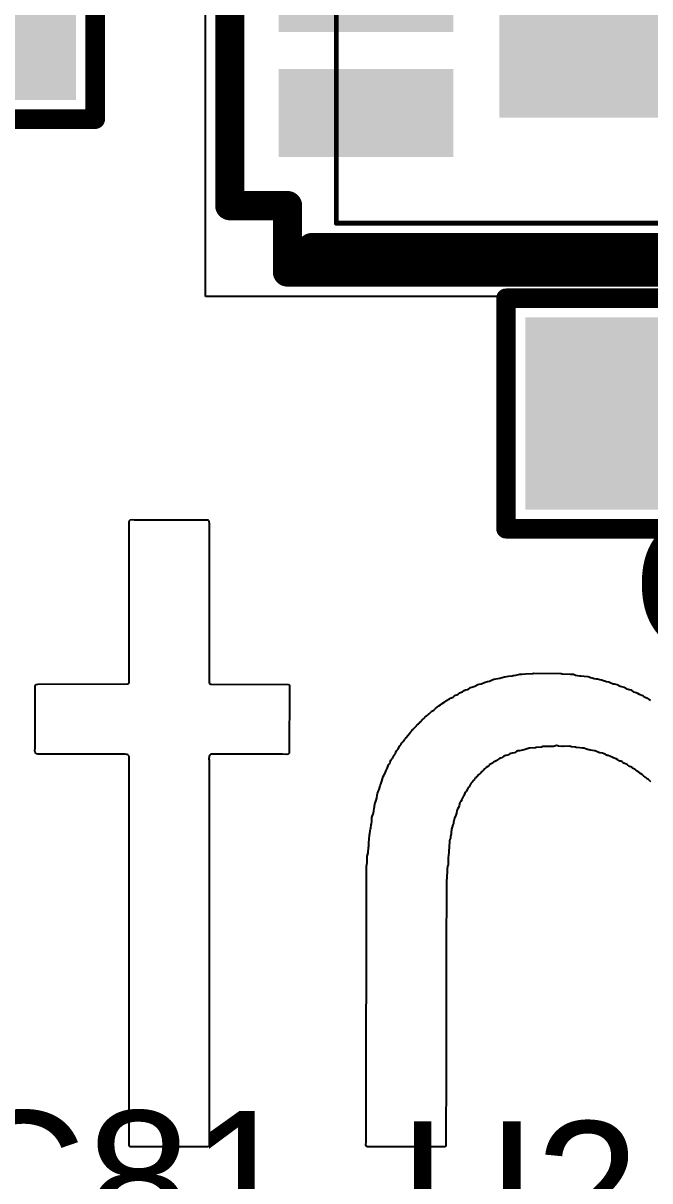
# Model space of a CAD drawing. Header units: inches. Extents: x -1.3 to 11.9, y -6.8 to 4.2.
# Drawn here: x 3.0089 to 3.1372, y 1.3427 to 1.58 of the extents above; entities that cross this region are included whole.
import ezdxf

# ---------------------------------------------------------------- set-up
doc = ezdxf.new("R2010")
doc.units = ezdxf.units.IN
doc.header["$MEASUREMENT"] = 0
for name, color, linetype in [('AB', 56, 'Continuous'), ('Bottom Overlay', 54, 'Continuous'), ('Mechanical 13', 56, 'Continuous'), ('POT_INFO', 56, 'Continuous'), ('TOP', 1, 'Continuous'), ('Top Overlay', 2, 'Continuous'), ('Top Paste', 8, 'Continuous'), ('Top Solder', 216, 'Continuous')]:
    doc.layers.add(name, color=color, linetype=linetype)
doc.styles.add('Arial', font='', dxfattribs={"height": 0.2})
doc.styles.get('Arial').set_extended_font_data('Arial')

# ---------------------------------------------------------------- blocks, each defined once
blk = doc.blocks.new('C0603_40')
at = {"layer": 'TOP'}
for points in [[(-0.04134, 0.01772), (-0.01378, 0.01772), (-0.01378, -0.01772), (-0.04134, -0.01772)], [(0.01378, 0.01772), (0.04134, 0.01772), (0.04134, -0.01772), (0.01378, -0.01772)]]:
    blk.add_hatch(color=1, dxfattribs=at).paths.add_polyline_path(points)
at = {"layer": 'Top Paste'}
for points in [[(-0.04134, 0.01772), (-0.01378, 0.01772), (-0.01378, -0.01772), (-0.04134, -0.01772)], [(0.01378, 0.01772), (0.04134, 0.01772), (0.04134, -0.01772), (0.01378, -0.01772)]]:
    blk.add_hatch(color=8, dxfattribs=at).paths.add_polyline_path(points)
at = {"layer": 'Top Solder'}
for points in [[(-0.04331, 0.01969), (-0.01181, 0.01969), (-0.01181, -0.01969), (-0.04331, -0.01969)], [(0.01181, 0.01969), (0.04331, 0.01969), (0.04331, -0.01969), (0.01181, -0.01969)]]:
    blk.add_hatch(color=216, dxfattribs=at).paths.add_polyline_path(points)
at = {"layer": 'Top Overlay'}
for points in [[(-0.04724, -0.02362, 0.004, 0.004, 0), (-0.04724, 0.02362, 0.004, 0.004, 0)], [(-0.04724, 0.02362, 0.004, 0.004, 0), (0.04724, 0.02362, 0.004, 0.004, 0)], [(0.04724, -0.02362, 0.004, 0.004, 0), (0.04724, 0.02362, 0.004, 0.004, 0)], [(-0.04724, -0.02362, 0.004, 0.004, 0), (0.04724, -0.02362, 0.004, 0.004, 0)]]:
    blk.add_lwpolyline(points, format="xyseb", dxfattribs=at)
for points in [[(-0.04824, 0.02362, 0.002, 0.002, 1), (-0.04624, 0.02362, 0.002, 0.002, 1)], [(-0.04824, 0.02362, 0.002, 0.002, 1), (-0.04624, 0.02362, 0.002, 0.002, 1)], [(0.04624, 0.02362, 0.002, 0.002, 1), (0.04824, 0.02362, 0.002, 0.002, 1)], [(0.04624, 0.02362, 0.002, 0.002, 1), (0.04824, 0.02362, 0.002, 0.002, 1)], [(-0.04824, -0.02362, 0.002, 0.002, 1), (-0.04624, -0.02362, 0.002, 0.002, 1)], [(-0.04824, -0.02362, 0.002, 0.002, 1), (-0.04624, -0.02362, 0.002, 0.002, 1)], [(0.04624, -0.02362, 0.002, 0.002, 1), (0.04824, -0.02362, 0.002, 0.002, 1)], [(0.04624, -0.02362, 0.002, 0.002, 1), (0.04824, -0.02362, 0.002, 0.002, 1)]]:
    blk.add_lwpolyline(points, format="xyseb", close=True, dxfattribs=at)
blk = doc.blocks.new('C0603_185')
at = {"layer": 'TOP'}
for points in [[(-0.04134, 0.01772), (-0.01378, 0.01772), (-0.01378, -0.01772), (-0.04134, -0.01772)], [(0.01378, 0.01772), (0.04134, 0.01772), (0.04134, -0.01772), (0.01378, -0.01772)]]:
    blk.add_hatch(color=1, dxfattribs=at).paths.add_polyline_path(points)
at = {"layer": 'Top Paste'}
for points in [[(-0.04134, 0.01772), (-0.01378, 0.01772), (-0.01378, -0.01772), (-0.04134, -0.01772)], [(0.01378, 0.01772), (0.04134, 0.01772), (0.04134, -0.01772), (0.01378, -0.01772)]]:
    blk.add_hatch(color=8, dxfattribs=at).paths.add_polyline_path(points)
at = {"layer": 'Top Solder'}
for points in [[(-0.04331, 0.01969), (-0.01181, 0.01969), (-0.01181, -0.01969), (-0.04331, -0.01969)], [(0.01181, 0.01969), (0.04331, 0.01969), (0.04331, -0.01969), (0.01181, -0.01969)]]:
    blk.add_hatch(color=216, dxfattribs=at).paths.add_polyline_path(points)
at = {"layer": 'Top Overlay'}
for points in [[(-0.04724, 0.02362, 0.004, 0.004, 0), (-0.04724, -0.02362, 0.004, 0.004, 0)], [(-0.04724, 0.02362, 0.004, 0.004, 0), (0.04724, 0.02362, 0.004, 0.004, 0)], [(0.04724, 0.02362, 0.004, 0.004, 0), (0.04724, -0.02362, 0.004, 0.004, 0)], [(-0.04724, -0.02362, 0.004, 0.004, 0), (0.04724, -0.02362, 0.004, 0.004, 0)]]:
    blk.add_lwpolyline(points, format="xyseb", dxfattribs=at)
for points in [[(-0.04824, 0.02362, 0.002, 0.002, 1), (-0.04624, 0.02362, 0.002, 0.002, 1)], [(-0.04824, 0.02362, 0.002, 0.002, 1), (-0.04624, 0.02362, 0.002, 0.002, 1)], [(0.04624, 0.02362, 0.002, 0.002, 1), (0.04824, 0.02362, 0.002, 0.002, 1)], [(0.04624, 0.02362, 0.002, 0.002, 1), (0.04824, 0.02362, 0.002, 0.002, 1)], [(-0.04824, -0.02362, 0.002, 0.002, 1), (-0.04624, -0.02362, 0.002, 0.002, 1)], [(-0.04824, -0.02362, 0.002, 0.002, 1), (-0.04624, -0.02362, 0.002, 0.002, 1)], [(0.04624, -0.02362, 0.002, 0.002, 1), (0.04824, -0.02362, 0.002, 0.002, 1)], [(0.04624, -0.02362, 0.002, 0.002, 1), (0.04824, -0.02362, 0.002, 0.002, 1)]]:
    blk.add_lwpolyline(points, format="xyseb", close=True, dxfattribs=at)
blk = doc.blocks.new('SO8_MUN12AD_DEA_318')
at = {"layer": 'TOP'}
for points in [[(-0.06881, 0.0474), (-0.033, 0.0474), (-0.033, 0.02937), (-0.06881, 0.02937)], [(0.033, 0.0474), (0.06881, 0.0474), (0.06881, 0.02937), (0.033, 0.02937)], [(-0.02362, 0.03937), (0.02362, 0.03937), (0.02362, -0.03937), (-0.02362, -0.03937)], [(-0.06881, 0.02181), (-0.033, 0.02181), (-0.033, 0.00378), (-0.06881, 0.00378)], [(0.033, 0.02181), (0.06881, 0.02181), (0.06881, 0.00378), (0.033, 0.00378)], [(-0.06881, -0.00378), (-0.033, -0.00378), (-0.033, -0.02181), (-0.06881, -0.02181)], [(0.033, -0.00378), (0.06881, -0.00378), (0.06881, -0.02181), (0.033, -0.02181)], [(-0.06881, -0.02937), (-0.033, -0.02937), (-0.033, -0.0474), (-0.06881, -0.0474)], [(0.033, -0.02937), (0.06881, -0.02937), (0.06881, -0.0474), (0.033, -0.0474)]]:
    blk.add_hatch(color=1, dxfattribs=at).paths.add_polyline_path(points)
at = {"layer": 'Top Paste'}
for points in [[(-0.06881, 0.0474), (-0.033, 0.0474), (-0.033, 0.02937), (-0.06881, 0.02937)], [(0.033, 0.0474), (0.06881, 0.0474), (0.06881, 0.02937), (0.033, 0.02937)], [(-0.02362, 0.03937), (0.02362, 0.03937), (0.02362, -0.03937), (-0.02362, -0.03937)], [(-0.06881, 0.02181), (-0.033, 0.02181), (-0.033, 0.00378), (-0.06881, 0.00378)], [(0.033, 0.02181), (0.06881, 0.02181), (0.06881, 0.00378), (0.033, 0.00378)], [(-0.06881, -0.00378), (-0.033, -0.00378), (-0.033, -0.02181), (-0.06881, -0.02181)], [(0.033, -0.00378), (0.06881, -0.00378), (0.06881, -0.02181), (0.033, -0.02181)], [(-0.06881, -0.02937), (-0.033, -0.02937), (-0.033, -0.0474), (-0.06881, -0.0474)], [(0.033, -0.02937), (0.06881, -0.02937), (0.06881, -0.0474), (0.033, -0.0474)]]:
    blk.add_hatch(color=8, dxfattribs=at).paths.add_polyline_path(points)
at = {"layer": 'Top Solder'}
for points in [[(-0.06881, 0.0474), (-0.033, 0.0474), (-0.033, 0.02937), (-0.06881, 0.02937)], [(0.033, 0.0474), (0.06881, 0.0474), (0.06881, 0.02937), (0.033, 0.02937)], [(-0.02362, 0.03937), (0.02362, 0.03937), (0.02362, -0.03937), (-0.02362, -0.03937)], [(-0.06881, 0.02181), (-0.033, 0.02181), (-0.033, 0.00378), (-0.06881, 0.00378)], [(0.033, 0.02181), (0.06881, 0.02181), (0.06881, 0.00378), (0.033, 0.00378)], [(-0.06881, -0.00378), (-0.033, -0.00378), (-0.033, -0.02181), (-0.06881, -0.02181)], [(0.033, -0.00378), (0.06881, -0.00378), (0.06881, -0.02181), (0.033, -0.02181)], [(-0.06881, -0.02937), (-0.033, -0.02937), (-0.033, -0.0474), (-0.06881, -0.0474)], [(0.033, -0.02937), (0.06881, -0.02937), (0.06881, -0.0474), (0.033, -0.0474)]]:
    blk.add_hatch(color=216, dxfattribs=at).paths.add_polyline_path(points)
at = {"layer": 'AB'}
for p, q in [((-0.08381, -0.076), (-0.08381, 0.076)), ((-0.08381, 0.076), (0.08381, 0.076)), ((0.08381, 0.076), (0.08381, -0.076)), ((0.08381, -0.076), (-0.08381, -0.076))]:
    blk.add_line(p, q, dxfattribs=at)
at = {"layer": 'Mechanical 13'}
for points, format in [([(-0.057, 0.061, 0.001, 0.001, 0), (0.057, 0.061, 0.001, 0.001, 0)], "xyseb"), ([(-0.057, -0.061, 0.001, 0.001, 0), (-0.057, 0.061, 0.001, 0.001, 0)], "xyseb"), ([(0.012, 0.061, -1), (-0.012, 0.061)], "xyb"), ([(0.057, -0.061, 0.001, 0.001, 0), (0.057, 0.061, 0.001, 0.001, 0)], "xyseb"), ([(-0.057, -0.061, 0.001, 0.001, 0), (0.057, -0.061, 0.001, 0.001, 0)], "xyseb")]:
    blk.add_lwpolyline(points, format=format, dxfattribs=at)
for points, format in [([(-0.05725, 0.061, 0.0005, 0.0005, 1), (-0.05675, 0.061, 0.0005, 0.0005, 1)], "xyseb"), ([(-0.05725, 0.061, 0.0005, 0.0005, 1), (-0.05675, 0.061, 0.0005, 0.0005, 1)], "xyseb"), ([(-0.012, 0.061, 1), (-0.012, 0.061, 1)], "xyb"), ([(0.012, 0.061, 1), (0.012, 0.061, 1)], "xyb"), ([(0.05675, 0.061, 0.0005, 0.0005, 1), (0.05725, 0.061, 0.0005, 0.0005, 1)], "xyseb"), ([(0.05675, 0.061, 0.0005, 0.0005, 1), (0.05725, 0.061, 0.0005, 0.0005, 1)], "xyseb"), ([(-0.03, 0.03839, 1), (-0.036, 0.03839, 1)], "xyb"), ([(-0.036, 0.03839, 1), (-0.036, 0.03839, 1)], "xyb"), ([(-0.03, 0.03839, 1), (-0.03, 0.03839, 1)], "xyb"), ([(-0.05725, -0.061, 0.0005, 0.0005, 1), (-0.05675, -0.061, 0.0005, 0.0005, 1)], "xyseb"), ([(-0.05725, -0.061, 0.0005, 0.0005, 1), (-0.05675, -0.061, 0.0005, 0.0005, 1)], "xyseb"), ([(0.05675, -0.061, 0.0005, 0.0005, 1), (0.05725, -0.061, 0.0005, 0.0005, 1)], "xyseb"), ([(0.05675, -0.061, 0.0005, 0.0005, 1), (0.05725, -0.061, 0.0005, 0.0005, 1)], "xyseb")]:
    blk.add_lwpolyline(points, format=format, close=True, dxfattribs=at)
at = {"layer": 'POT_INFO'}
for p, q in [((-0.067, 0.0574), (-0.067, 0.071)), ((-0.067, 0.071), (0.067, 0.071)), ((0.067, 0.071), (0.067, 0.0574)), ((-0.07881, -0.0574), (-0.07881, 0.0574)), ((-0.07881, 0.0574), (-0.067, 0.0574)), ((0.067, 0.0574), (0.07881, 0.0574)), ((0.07881, 0.0574), (0.07881, -0.0574)), ((-0.067, -0.0574), (-0.07881, -0.0574)), ((-0.067, -0.071), (-0.067, -0.0574)), ((0.07881, -0.0574), (0.067, -0.0574)), ((0.067, -0.0574), (0.067, -0.071)), ((0.067, -0.071), (-0.067, -0.071))]:
    blk.add_line(p, q, dxfattribs=at)
for points in [[(-0.067, 0.0574, 0.006, 0.006, 0), (-0.067, 0.071, 0.006, 0.006, 0)], [(-0.067, 0.071, 0.006, 0.006, 0), (0.067, 0.071, 0.006, 0.006, 0)], [(0.067, 0.0574, 0.006, 0.006, 0), (0.067, 0.071, 0.006, 0.006, 0)], [(-0.07881, -0.0574, 0.006, 0.006, 0), (-0.07881, 0.0574, 0.006, 0.006, 0)], [(-0.07881, 0.0574, 0.006, 0.006, 0), (-0.067, 0.0574, 0.006, 0.006, 0)], [(0.067, 0.0574, 0.006, 0.006, 0), (0.07881, 0.0574, 0.006, 0.006, 0)], [(0.07881, -0.0574, 0.006, 0.006, 0), (0.07881, 0.0574, 0.006, 0.006, 0)], [(-0.07881, -0.0574, 0.006, 0.006, 0), (-0.067, -0.0574, 0.006, 0.006, 0)], [(-0.067, -0.071, 0.006, 0.006, 0), (-0.067, -0.0574, 0.006, 0.006, 0)], [(0.067, -0.0574, 0.006, 0.006, 0), (0.07881, -0.0574, 0.006, 0.006, 0)], [(0.067, -0.071, 0.006, 0.006, 0), (0.067, -0.0574, 0.006, 0.006, 0)], [(-0.067, -0.071, 0.006, 0.006, 0), (0.067, -0.071, 0.006, 0.006, 0)]]:
    blk.add_lwpolyline(points, format="xyseb", dxfattribs=at)
for points in [[(-0.0685, 0.071, 0.003, 0.003, 1), (-0.0655, 0.071, 0.003, 0.003, 1)], [(-0.0685, 0.071, 0.003, 0.003, 1), (-0.0655, 0.071, 0.003, 0.003, 1)], [(0.0655, 0.071, 0.003, 0.003, 1), (0.0685, 0.071, 0.003, 0.003, 1)], [(0.0655, 0.071, 0.003, 0.003, 1), (0.0685, 0.071, 0.003, 0.003, 1)], [(-0.08031, 0.0574, 0.003, 0.003, 1), (-0.07731, 0.0574, 0.003, 0.003, 1)], [(-0.08031, 0.0574, 0.003, 0.003, 1), (-0.07731, 0.0574, 0.003, 0.003, 1)], [(-0.0685, 0.0574, 0.003, 0.003, 1), (-0.0655, 0.0574, 0.003, 0.003, 1)], [(-0.0685, 0.0574, 0.003, 0.003, 1), (-0.0655, 0.0574, 0.003, 0.003, 1)], [(0.0655, 0.0574, 0.003, 0.003, 1), (0.0685, 0.0574, 0.003, 0.003, 1)], [(0.0655, 0.0574, 0.003, 0.003, 1), (0.0685, 0.0574, 0.003, 0.003, 1)], [(0.07731, 0.0574, 0.003, 0.003, 1), (0.08031, 0.0574, 0.003, 0.003, 1)], [(0.07731, 0.0574, 0.003, 0.003, 1), (0.08031, 0.0574, 0.003, 0.003, 1)], [(-0.08031, -0.0574, 0.003, 0.003, 1), (-0.07731, -0.0574, 0.003, 0.003, 1)], [(-0.08031, -0.0574, 0.003, 0.003, 1), (-0.07731, -0.0574, 0.003, 0.003, 1)], [(-0.0685, -0.0574, 0.003, 0.003, 1), (-0.0655, -0.0574, 0.003, 0.003, 1)], [(-0.0685, -0.0574, 0.003, 0.003, 1), (-0.0655, -0.0574, 0.003, 0.003, 1)], [(0.0655, -0.0574, 0.003, 0.003, 1), (0.0685, -0.0574, 0.003, 0.003, 1)], [(0.0655, -0.0574, 0.003, 0.003, 1), (0.0685, -0.0574, 0.003, 0.003, 1)], [(0.07731, -0.0574, 0.003, 0.003, 1), (0.08031, -0.0574, 0.003, 0.003, 1)], [(0.07731, -0.0574, 0.003, 0.003, 1), (0.08031, -0.0574, 0.003, 0.003, 1)], [(-0.0685, -0.071, 0.003, 0.003, 1), (-0.0655, -0.071, 0.003, 0.003, 1)], [(-0.0685, -0.071, 0.003, 0.003, 1), (-0.0655, -0.071, 0.003, 0.003, 1)], [(0.0655, -0.071, 0.003, 0.003, 1), (0.0685, -0.071, 0.003, 0.003, 1)], [(0.0655, -0.071, 0.003, 0.003, 1), (0.0685, -0.071, 0.003, 0.003, 1)]]:
    blk.add_lwpolyline(points, format="xyseb", close=True, dxfattribs=at)
at = {"layer": 'Top Overlay'}
for points in [[(-0.062, 0.066, 0.006, 0.006, 0), (0.062, 0.066, 0.006, 0.006, 0)], [(-0.062, -0.066, 0.006, 0.006, 0), (0.062, -0.066, 0.006, 0.006, 0)]]:
    blk.add_lwpolyline(points, format="xyseb", dxfattribs=at)
for points in [[(-0.0635, 0.066, 0.003, 0.003, 1), (-0.0605, 0.066, 0.003, 0.003, 1)], [(0.0605, 0.066, 0.003, 0.003, 1), (0.0635, 0.066, 0.003, 0.003, 1)], [(-0.0924, 0.03839, 0.006, 0.006, 1), (-0.1004, 0.03839, 0.006, 0.006, 1)], [(-0.1019, 0.03839, 0.003, 0.003, 1), (-0.0989, 0.03839, 0.003, 0.003, 1)], [(-0.0939, 0.03839, 0.003, 0.003, 1), (-0.0909, 0.03839, 0.003, 0.003, 1)], [(-0.0635, -0.066, 0.003, 0.003, 1), (-0.0605, -0.066, 0.003, 0.003, 1)], [(0.0605, -0.066, 0.003, 0.003, 1), (0.0635, -0.066, 0.003, 0.003, 1)]]:
    blk.add_lwpolyline(points, format="xyseb", close=True, dxfattribs=at)

msp = doc.modelspace()

# ---------------------------------------------------------------- linework, layer by layer
at = {"layer": 'Bottom Overlay'}
for p, q in [((3.03065, 1.47806), (3.0308, 1.4782)), ((3.0308, 1.4782), (3.03119, 1.47826)), ((3.03119, 1.47826), (3.03159, 1.4782)), ((3.03159, 1.4782), (3.04668, 1.47823)), ((3.04668, 1.47823), (3.04685, 1.47812)), ((3.03054, 1.47761), (3.0306, 1.47778)), ((3.03057, 1.47695), (3.03054, 1.47761)), ((3.03054, 1.44585), (3.03057, 1.47695)), ((3.0306, 1.47778), (3.03065, 1.47806)), ((3.04685, 1.47812), (3.0469, 1.47789)), ((3.0469, 1.47789), (3.04696, 1.47749)), ((3.04696, 1.47749), (3.04693, 1.44485)), ((3.0306, 1.44511), (3.03054, 1.44585)), ((3.03054, 1.44471), (3.0306, 1.44511)), ((3.10287, 1.44465), (3.10349, 1.44494)), ((3.10349, 1.44494), (3.10397, 1.44508)), ((3.10397, 1.44508), (3.1044, 1.44516)), ((3.1044, 1.44516), (3.10468, 1.44528)), ((3.10468, 1.44528), (3.10528, 1.44553)), ((3.10528, 1.44553), (3.1065, 1.44573)), ((3.1065, 1.44573), (3.10696, 1.4459)), ((3.10696, 1.4459), (3.10744, 1.44605)), ((3.10744, 1.44605), (3.10824, 1.44616)), ((3.10824, 1.44616), (3.109, 1.44624)), ((3.109, 1.44624), (3.10923, 1.4463)), ((3.10923, 1.4463), (3.1098, 1.44636)), ((3.1098, 1.44636), (3.11002, 1.44641)), ((3.11002, 1.44641), (3.11031, 1.44653)), ((3.11031, 1.44653), (3.11062, 1.44661)), ((3.11062, 1.44661), (3.11099, 1.44658)), ((3.11099, 1.44658), (3.11176, 1.44667)), ((3.11176, 1.44667), (3.11329, 1.44673)), ((3.11329, 1.44673), (3.11346, 1.44678)), ((3.11346, 1.44678), (3.11909, 1.44673)), ((3.11909, 1.44673), (3.11926, 1.44667)), ((3.11926, 1.44667), (3.1209, 1.44661)), ((3.1209, 1.44661), (3.12096, 1.44656)), ((3.12096, 1.44656), (3.12113, 1.44661)), ((3.12113, 1.44661), (3.12159, 1.44656)), ((3.12159, 1.44656), (3.12198, 1.44639)), ((3.12198, 1.44639), (3.12238, 1.44633)), ((3.12238, 1.44633), (3.12289, 1.44627)), ((3.12289, 1.44627), (3.12306, 1.44622)), ((3.12306, 1.44622), (3.1238, 1.44616)), ((3.1238, 1.44616), (3.12451, 1.44607)), ((3.12451, 1.44607), (3.1248, 1.44602)), ((3.1248, 1.44602), (3.12508, 1.4459)), ((3.12508, 1.4459), (3.12539, 1.44582)), ((3.12539, 1.44582), (3.12585, 1.4457)), ((3.12585, 1.4457), (3.12625, 1.44565)), ((3.12625, 1.44565), (3.12647, 1.44559)), ((3.12647, 1.44559), (3.12701, 1.44551)), ((3.12701, 1.44551), (3.1273, 1.44539)), ((3.1273, 1.44539), (3.12812, 1.44514)), ((3.12812, 1.44514), (3.12835, 1.44508)), ((3.12835, 1.44508), (3.12883, 1.44499)), ((3.12883, 1.44499), (3.12911, 1.44488)), ((3.01131, 1.44428), (3.01148, 1.44445)), ((3.01134, 1.43142), (3.01131, 1.44428)), ((3.01148, 1.44445), (3.01188, 1.44451)), ((3.01188, 1.44451), (3.03034, 1.44457)), ((3.03034, 1.44457), (3.03054, 1.44471)), ((3.04693, 1.44485), (3.04702, 1.44465)), ((3.04702, 1.44465), (3.0471, 1.44457)), ((3.0471, 1.44457), (3.04733, 1.44451)), ((3.04733, 1.44451), (3.06324, 1.44445)), ((3.06324, 1.44445), (3.06338, 1.44431)), ((3.06338, 1.4438), (3.06332, 1.43039)), ((3.06338, 1.44431), (3.06344, 1.44397)), ((3.06344, 1.44397), (3.06338, 1.4438)), ((3.09795, 1.44247), (3.09824, 1.44275)), ((3.09824, 1.44275), (3.09863, 1.44292)), ((3.09863, 1.44292), (3.09886, 1.44298)), ((3.09886, 1.44298), (3.09917, 1.44323)), ((3.09917, 1.44323), (3.09949, 1.44337)), ((3.09949, 1.44337), (3.09985, 1.44346)), ((3.09985, 1.44346), (3.10014, 1.44357)), ((3.10014, 1.44357), (3.10034, 1.44372)), ((3.10034, 1.44372), (3.10045, 1.44383)), ((3.10045, 1.44383), (3.10074, 1.44394)), ((3.10074, 1.44394), (3.10139, 1.44409)), ((3.10139, 1.44409), (3.10196, 1.44443)), ((3.10196, 1.44443), (3.10227, 1.44451)), ((3.10227, 1.44451), (3.10264, 1.4446)), ((3.10264, 1.4446), (3.10287, 1.44465)), ((3.12911, 1.44488), (3.12971, 1.44462)), ((3.12971, 1.44462), (3.12994, 1.44457)), ((3.12994, 1.44457), (3.13054, 1.44443)), ((3.13054, 1.44443), (3.13116, 1.44414)), ((3.13116, 1.44414), (3.13144, 1.44403)), ((3.13144, 1.44403), (3.13167, 1.44397)), ((3.13167, 1.44397), (3.13196, 1.44391)), ((3.13196, 1.44391), (3.13224, 1.4438)), ((3.13224, 1.4438), (3.13238, 1.44366)), ((3.13238, 1.44366), (3.1325, 1.4436)), ((3.1325, 1.4436), (3.13278, 1.44349)), ((3.13278, 1.44349), (3.13301, 1.44343)), ((3.13301, 1.44343), (3.13332, 1.44335)), ((3.13332, 1.44335), (3.13352, 1.44326)), ((3.13352, 1.44326), (3.13363, 1.44315)), ((3.13363, 1.44315), (3.13374, 1.44309)), ((3.13374, 1.44309), (3.13386, 1.44298)), ((3.13386, 1.44298), (3.13417, 1.44289)), ((3.13417, 1.44289), (3.1344, 1.44284)), ((3.1344, 1.44284), (3.13468, 1.44272)), ((3.13468, 1.44272), (3.13502, 1.44249)), ((3.09397, 1.44008), (3.09437, 1.44031)), ((3.09437, 1.44031), (3.0946, 1.44053)), ((3.0946, 1.44053), (3.09471, 1.44059)), ((3.09471, 1.44059), (3.09522, 1.44088)), ((3.09522, 1.44088), (3.09545, 1.4411)), ((3.09545, 1.4411), (3.09619, 1.4415)), ((3.09619, 1.4415), (3.09636, 1.44167)), ((3.09636, 1.44167), (3.09693, 1.4419)), ((3.09693, 1.4419), (3.09713, 1.44204)), ((3.09713, 1.44204), (3.09718, 1.44215)), ((3.09718, 1.44215), (3.09744, 1.4423)), ((3.09744, 1.4423), (3.09767, 1.44235)), ((3.09767, 1.44235), (3.09795, 1.44247)), ((3.13502, 1.44249), (3.13576, 1.44221)), ((3.13576, 1.44221), (3.13585, 1.44213)), ((3.13585, 1.44213), (3.13593, 1.4421)), ((3.13593, 1.4421), (3.13596, 1.44201)), ((3.13596, 1.44201), (3.13607, 1.44195)), ((3.13607, 1.44195), (3.13659, 1.44173)), ((3.13659, 1.44173), (3.1367, 1.44167)), ((3.1367, 1.44167), (3.1371, 1.44139)), ((3.1371, 1.44139), (3.13738, 1.44127)), ((3.09116, 1.43772), (3.09122, 1.43784)), ((3.09122, 1.43784), (3.09136, 1.43798)), ((3.09136, 1.43798), (3.09147, 1.43803)), ((3.09147, 1.43803), (3.09159, 1.43815)), ((3.09159, 1.43815), (3.0917, 1.4382)), ((3.0917, 1.4382), (3.09199, 1.43849)), ((3.09199, 1.43849), (3.0921, 1.43855)), ((3.0921, 1.43855), (3.09255, 1.439)), ((3.09255, 1.439), (3.09295, 1.43923)), ((3.09295, 1.43923), (3.09329, 1.43957)), ((3.09329, 1.43957), (3.09369, 1.4398)), ((3.09369, 1.4398), (3.09397, 1.44008)), ((3.08875, 1.43531), (3.089, 1.43556)), ((3.089, 1.43556), (3.08906, 1.43568)), ((3.08906, 1.43568), (3.0892, 1.43582)), ((3.0892, 1.43582), (3.08932, 1.43588)), ((3.08932, 1.43588), (3.08951, 1.43607)), ((3.08951, 1.43607), (3.08957, 1.43619)), ((3.08957, 1.43619), (3.08971, 1.43633)), ((3.08971, 1.43633), (3.08983, 1.43639)), ((3.08983, 1.43639), (3.09008, 1.43664)), ((3.09008, 1.43664), (3.09014, 1.43676)), ((3.09014, 1.43676), (3.09028, 1.4369)), ((3.09028, 1.4369), (3.0904, 1.43695)), ((3.0904, 1.43695), (3.09059, 1.43715)), ((3.09059, 1.43715), (3.09065, 1.43727)), ((3.09065, 1.43727), (3.09085, 1.43747)), ((3.09085, 1.43747), (3.09096, 1.43752)), ((3.09096, 1.43752), (3.09116, 1.43772)), ((3.08673, 1.43278), (3.08696, 1.43318)), ((3.08696, 1.43318), (3.08724, 1.43346)), ((3.08724, 1.43346), (3.0873, 1.43357)), ((3.0873, 1.43357), (3.0877, 1.43409)), ((3.0877, 1.43409), (3.08787, 1.43426)), ((3.08787, 1.43426), (3.08792, 1.43437)), ((3.08792, 1.43437), (3.08818, 1.43468)), ((3.08818, 1.43468), (3.08838, 1.43488)), ((3.08838, 1.43488), (3.08844, 1.43499)), ((3.08844, 1.43499), (3.08863, 1.43525)), ((3.08863, 1.43525), (3.08875, 1.43531)), ((3.01128, 1.43085), (3.01134, 1.43142)), ((3.01134, 1.43062), (3.01128, 1.43085)), ((3.08514, 1.43045), (3.08542, 1.43096)), ((3.08542, 1.43096), (3.08559, 1.43113)), ((3.08559, 1.43113), (3.08599, 1.43187)), ((3.08599, 1.43187), (3.08622, 1.4321)), ((3.08622, 1.4321), (3.08645, 1.43249)), ((3.08645, 1.43249), (3.08673, 1.43278)), ((3.10991, 1.43073), (3.10949, 1.43048)), ((3.1102, 1.43085), (3.10991, 1.43073)), ((3.11054, 1.4309), (3.1102, 1.43085)), ((3.11119, 1.43099), (3.11054, 1.4309)), ((3.11167, 1.43113), (3.11119, 1.43099)), ((3.11213, 1.4313), (3.11167, 1.43113)), ((3.1125, 1.43139), (3.11213, 1.4313)), ((3.11267, 1.43144), (3.1125, 1.43139)), ((3.1138, 1.4315), (3.11267, 1.43144)), ((3.11397, 1.43156), (3.1138, 1.4315)), ((3.115, 1.43161), (3.11397, 1.43156)), ((3.11528, 1.43173), (3.115, 1.43161)), ((3.1175, 1.43178), (3.11528, 1.43173)), ((3.11789, 1.4319), (3.1175, 1.43178)), ((3.11812, 1.43196), (3.11789, 1.4319)), ((3.11835, 1.4319), (3.11812, 1.43196)), ((3.11852, 1.43184), (3.11835, 1.4319)), ((3.1192, 1.43178), (3.11852, 1.43184)), ((3.11937, 1.43184), (3.1192, 1.43178)), ((3.11954, 1.43178), (3.11937, 1.43184)), ((3.12079, 1.43184), (3.11954, 1.43178)), ((3.12119, 1.43167), (3.12079, 1.43184)), ((3.12198, 1.43161), (3.12119, 1.43167)), ((3.12215, 1.43156), (3.12198, 1.43161)), ((3.12289, 1.4315), (3.12215, 1.43156)), ((3.12346, 1.43144), (3.12289, 1.4315)), ((3.12369, 1.43139), (3.12346, 1.43144)), ((3.12448, 1.43116), (3.12369, 1.43139)), ((3.1248, 1.43107), (3.12448, 1.43116)), ((3.12502, 1.43102), (3.1248, 1.43107)), ((3.12596, 1.43088), (3.12502, 1.43102)), ((3.12619, 1.43082), (3.12596, 1.43088)), ((3.12679, 1.43051), (3.12619, 1.43082)), ((3.01139, 1.43045), (3.01134, 1.43062)), ((3.01145, 1.43034), (3.01139, 1.43045)), ((3.01154, 1.43031), (3.01145, 1.43034)), ((3.01162, 1.43022), (3.01154, 1.43031)), ((3.01185, 1.43017), (3.01162, 1.43022)), ((3.02972, 1.43019), (3.01185, 1.43017)), ((3.03011, 1.43014), (3.02972, 1.43019)), ((3.03029, 1.43008), (3.03011, 1.43014)), ((3.03054, 1.42977), (3.03029, 1.43008)), ((3.0306, 1.4292), (3.03054, 1.42977)), ((3.03054, 1.42903), (3.0306, 1.4292)), ((3.03057, 1.35088), (3.03054, 1.42903)), ((3.04696, 1.42977), (3.0469, 1.42914)), ((3.0469, 1.42914), (3.04696, 1.42897)), ((3.04696, 1.42897), (3.04693, 1.35054)), ((3.04707, 1.43005), (3.04696, 1.42977)), ((3.04727, 1.43019), (3.04707, 1.43005)), ((3.04787, 1.43017), (3.04727, 1.43019)), ((3.04841, 1.43019), (3.04787, 1.43017)), ((3.04847, 1.43019), (3.04841, 1.43019)), ((3.06199, 1.43019), (3.04847, 1.43019)), ((3.0629, 1.43014), (3.06199, 1.43019)), ((3.06312, 1.43019), (3.0629, 1.43014)), ((3.06332, 1.43039), (3.06312, 1.43019)), ((3.08395, 1.42829), (3.08406, 1.42857)), ((3.08406, 1.42857), (3.0842, 1.42894)), ((3.0842, 1.42894), (3.08429, 1.42903)), ((3.08429, 1.42903), (3.08434, 1.42914)), ((3.08434, 1.42914), (3.08452, 1.42931)), ((3.08452, 1.42931), (3.08463, 1.4296)), ((3.08463, 1.4296), (3.08486, 1.42999)), ((3.08486, 1.42999), (3.08503, 1.43017)), ((3.08503, 1.43017), (3.08514, 1.43045)), ((3.105, 1.42832), (3.10471, 1.42821)), ((3.10522, 1.42855), (3.105, 1.42832)), ((3.10574, 1.42883), (3.10522, 1.42855)), ((3.10602, 1.429), (3.10574, 1.42883)), ((3.10642, 1.42928), (3.10602, 1.429)), ((3.10664, 1.42934), (3.10642, 1.42928)), ((3.10693, 1.42946), (3.10664, 1.42934)), ((3.10704, 1.42957), (3.10693, 1.42946)), ((3.10724, 1.42971), (3.10704, 1.42957)), ((3.10752, 1.42982), (3.10724, 1.42971)), ((3.10775, 1.42988), (3.10752, 1.42982)), ((3.10812, 1.42997), (3.10775, 1.42988)), ((3.10852, 1.43025), (3.10812, 1.42997)), ((3.10872, 1.43034), (3.10852, 1.43025)), ((3.109, 1.43039), (3.10872, 1.43034)), ((3.10949, 1.43048), (3.109, 1.43039)), ((3.12701, 1.43045), (3.12679, 1.43051)), ((3.1275, 1.43036), (3.12701, 1.43045)), ((3.12789, 1.43025), (3.1275, 1.43036)), ((3.12849, 1.42994), (3.12789, 1.43025)), ((3.12872, 1.42988), (3.12849, 1.42994)), ((3.12903, 1.4298), (3.12872, 1.42988)), ((3.12965, 1.42951), (3.12903, 1.4298)), ((3.12974, 1.42943), (3.12965, 1.42951)), ((3.13011, 1.42928), (3.12974, 1.42943)), ((3.13034, 1.42923), (3.13011, 1.42928)), ((3.13068, 1.429), (3.13034, 1.42923)), ((3.13107, 1.42877), (3.13068, 1.429)), ((3.1313, 1.42872), (3.13107, 1.42877)), ((3.13159, 1.4286), (3.1313, 1.42872)), ((3.1317, 1.42849), (3.13159, 1.4286)), ((3.1319, 1.42835), (3.1317, 1.42849)), ((3.13227, 1.42821), (3.1319, 1.42835)), ((3.08275, 1.42579), (3.08298, 1.4263)), ((3.08298, 1.4263), (3.08312, 1.42667)), ((3.08312, 1.42667), (3.08344, 1.42727)), ((3.08344, 1.42727), (3.08369, 1.42798)), ((3.08369, 1.42798), (3.08378, 1.42806)), ((3.08378, 1.42806), (3.08383, 1.42818)), ((3.08383, 1.42818), (3.08395, 1.42829)), ((3.10221, 1.42599), (3.1021, 1.42593)), ((3.10253, 1.4263), (3.10221, 1.42599)), ((3.10258, 1.42642), (3.10253, 1.4263)), ((3.10267, 1.4265), (3.10258, 1.42642)), ((3.10278, 1.42656), (3.10267, 1.4265)), ((3.10309, 1.42687), (3.10278, 1.42656)), ((3.10315, 1.42698), (3.10309, 1.42687)), ((3.10324, 1.42707), (3.10315, 1.42698)), ((3.10335, 1.42713), (3.10324, 1.42707)), ((3.10346, 1.42724), (3.10335, 1.42713)), ((3.10358, 1.4273), (3.10346, 1.42724)), ((3.10372, 1.42744), (3.10358, 1.4273)), ((3.10403, 1.42769), (3.10372, 1.42744)), ((3.10414, 1.42775), (3.10403, 1.42769)), ((3.10429, 1.42789), (3.10414, 1.42775)), ((3.10434, 1.42801), (3.10429, 1.42789)), ((3.10471, 1.42821), (3.10434, 1.42801)), ((3.13255, 1.42809), (3.13227, 1.42821)), ((3.13272, 1.42792), (3.13255, 1.42809)), ((3.13312, 1.42769), (3.13272, 1.42792)), ((3.13352, 1.42752), (3.13312, 1.42769)), ((3.1336, 1.42744), (3.13352, 1.42752)), ((3.13366, 1.42732), (3.1336, 1.42744)), ((3.1338, 1.42724), (3.13366, 1.42732)), ((3.1342, 1.42701), (3.1338, 1.42724)), ((3.13431, 1.42696), (3.1342, 1.42701)), ((3.13448, 1.42678), (3.13431, 1.42696)), ((3.13499, 1.4265), (3.13448, 1.42678)), ((3.13528, 1.42622), (3.13499, 1.4265)), ((3.13568, 1.42599), (3.13528, 1.42622)), ((3.13602, 1.42565), (3.13568, 1.42599)), ((3.0819, 1.4234), (3.08199, 1.42377)), ((3.08199, 1.42377), (3.0821, 1.42406)), ((3.0821, 1.42406), (3.08236, 1.42465)), ((3.08236, 1.42465), (3.08247, 1.42511)), ((3.08247, 1.42511), (3.08255, 1.42548)), ((3.08255, 1.42548), (3.08275, 1.42579)), ((3.10054, 1.42414), (3.1002, 1.42352)), ((3.10082, 1.42443), (3.10054, 1.42414)), ((3.10099, 1.42471), (3.10082, 1.42443)), ((3.10128, 1.425), (3.10099, 1.42471)), ((3.10133, 1.42511), (3.10128, 1.425)), ((3.10145, 1.42522), (3.10133, 1.42511)), ((3.1015, 1.42534), (3.10145, 1.42522)), ((3.10159, 1.42542), (3.1015, 1.42534)), ((3.1017, 1.42548), (3.10159, 1.42542)), ((3.10182, 1.42559), (3.1017, 1.42548)), ((3.1021, 1.42593), (3.10182, 1.42559)), ((3.13642, 1.42542), (3.13602, 1.42565)), ((3.1367, 1.42514), (3.13642, 1.42542)), ((3.13681, 1.42508), (3.1367, 1.42514)), ((3.13693, 1.42497), (3.13681, 1.42508)), ((3.13704, 1.42491), (3.13693, 1.42497)), ((3.13744, 1.42451), (3.13704, 1.42491)), ((3.08116, 1.42079), (3.08128, 1.42119)), ((3.08128, 1.42119), (3.08139, 1.42187)), ((3.08139, 1.42187), (3.08145, 1.4221)), ((3.08145, 1.4221), (3.08165, 1.42264)), ((3.08165, 1.42264), (3.08179, 1.42295)), ((3.08179, 1.42295), (3.0819, 1.4234)), ((3.09889, 1.42136), (3.09878, 1.42108)), ((3.09895, 1.42147), (3.09889, 1.42136)), ((3.09914, 1.42167), (3.09895, 1.42147)), ((3.0994, 1.42238), (3.09914, 1.42167)), ((3.09957, 1.42255), (3.0994, 1.42238)), ((3.09991, 1.42318), (3.09957, 1.42255)), ((3.09997, 1.42329), (3.09991, 1.42318)), ((3.1002, 1.42352), (3.09997, 1.42329)), ((3.08071, 1.41858), (3.08077, 1.41914)), ((3.08077, 1.41914), (3.08082, 1.41937)), ((3.08082, 1.41937), (3.08088, 1.42)), ((3.08088, 1.42), (3.08094, 1.42017)), ((3.08094, 1.42017), (3.08108, 1.42054)), ((3.08108, 1.42054), (3.08116, 1.42079)), ((3.09781, 1.41892), (3.0977, 1.41863)), ((3.09804, 1.41926), (3.09781, 1.41892)), ((3.09818, 1.41963), (3.09804, 1.41926)), ((3.09824, 1.41997), (3.09818, 1.41963)), ((3.09832, 1.42028), (3.09824, 1.41997)), ((3.09849, 1.42045), (3.09832, 1.42028)), ((3.09872, 1.42085), (3.09849, 1.42045)), ((3.09878, 1.42108), (3.09872, 1.42085)), ((3.0802, 1.4159), (3.08025, 1.41647)), ((3.08025, 1.41647), (3.08031, 1.41721)), ((3.08031, 1.41721), (3.08037, 1.41744)), ((3.08037, 1.41744), (3.08045, 1.41775)), ((3.08045, 1.41775), (3.08059, 1.41812)), ((3.08059, 1.41812), (3.08071, 1.41858)), ((3.09713, 1.41681), (3.09704, 1.41622)), ((3.09718, 1.41704), (3.09713, 1.41681)), ((3.09747, 1.41767), (3.09718, 1.41704)), ((3.09755, 1.41787), (3.09747, 1.41767)), ((3.09761, 1.41809), (3.09755, 1.41787)), ((3.0977, 1.41863), (3.09761, 1.41809)), ((3.07986, 1.4138), (3.07991, 1.41454)), ((3.07991, 1.41454), (3.08003, 1.41483)), ((3.08003, 1.41483), (3.08008, 1.41505)), ((3.08008, 1.41505), (3.08014, 1.41573)), ((3.08014, 1.41573), (3.0802, 1.4159)), ((3.09656, 1.41409), (3.0965, 1.41386)), ((3.09662, 1.41483), (3.09656, 1.41409)), ((3.09667, 1.41505), (3.09662, 1.41483)), ((3.09687, 1.41571), (3.09667, 1.41505)), ((3.09699, 1.41599), (3.09687, 1.41571)), ((3.09704, 1.41622), (3.09699, 1.41599)), ((3.07963, 1.41125), (3.07969, 1.41216)), ((3.07969, 1.41216), (3.07974, 1.41272)), ((3.07974, 1.41272), (3.0798, 1.41363)), ((3.0798, 1.41363), (3.07986, 1.4138)), ((3.09616, 1.41204), (3.09611, 1.41147)), ((3.09622, 1.41244), (3.09616, 1.41204)), ((3.09628, 1.41267), (3.09622, 1.41244)), ((3.09636, 1.41298), (3.09628, 1.41267)), ((3.09642, 1.41326), (3.09636, 1.41298)), ((3.0965, 1.41386), (3.09642, 1.41326)), ((3.07934, 1.40931), (3.0794, 1.40948)), ((3.0794, 1.40948), (3.07952, 1.40994)), ((3.07952, 1.40994), (3.07957, 1.41108)), ((3.07957, 1.41108), (3.07963, 1.41125)), ((3.09605, 1.41005), (3.09593, 1.40892)), ((3.09611, 1.41147), (3.09605, 1.41005)), ((3.07912, 1.35068), (3.07917, 1.40727)), ((3.07917, 1.40727), (3.07923, 1.40744)), ((3.07923, 1.40744), (3.07934, 1.40806)), ((3.07929, 1.40823), (3.07934, 1.40931)), ((3.07934, 1.40806), (3.07929, 1.40823)), ((3.09576, 1.40721), (3.09571, 1.40664)), ((3.09588, 1.4075), (3.09576, 1.40721)), ((3.09593, 1.40892), (3.09588, 1.40852)), ((3.09588, 1.40852), (3.09593, 1.40812)), ((3.09593, 1.40812), (3.09588, 1.4075)), ((3.09565, 1.40466), (3.09559, 1.40449)), ((3.09571, 1.40664), (3.09565, 1.40466)), ((3.09554, 1.40392), (3.09548, 1.3892)), ((3.09559, 1.40449), (3.09554, 1.40392)), ((3.09548, 1.3892), (3.09548, 1.36619)), ((3.09548, 1.36614), (3.09542, 1.34983)), ((3.09548, 1.36619), (3.09548, 1.36614)), ((3.03054, 1.34994), (3.03057, 1.35088)), ((3.04693, 1.35054), (3.04696, 1.34994)), ((3.07906, 1.35011), (3.07912, 1.35068)), ((3.07912, 1.34989), (3.07906, 1.35011)), ((3.03074, 1.34974), (3.03054, 1.34994)), ((3.04676, 1.34969), (3.03074, 1.34974)), ((3.04696, 1.34994), (3.04676, 1.34969)), ((3.07926, 1.34974), (3.07912, 1.34989)), ((3.09528, 1.34969), (3.07926, 1.34974)), ((3.09542, 1.34983), (3.09528, 1.34969))]:
    msp.add_line(p, q, dxfattribs=at)

# ---------------------------------------------------------------- block references
for name, p in [('SO8_MUN12AD_DEA_318', (3.13, 1.6)), ('C0603_40', (3.155, 1.5))]:
    msp.add_blockref(name, p)
at = {"rotation": 90}
msp.add_blockref('C0603_185', (3, 1.60756), dxfattribs=at)

# ---------------------------------------------------------------- texts
at = {"layer": 'Top Overlay', "style": 'Arial'}
for s, p in [('C99', (3.13363, 1.45121)), ('C81', (2.994, 1.32952)), ('U2', (3.08592, 1.32736))]:
    msp.add_text(s, height=0.027559, dxfattribs=at).set_placement(p)

doc.saveas('drawing.dxf')
